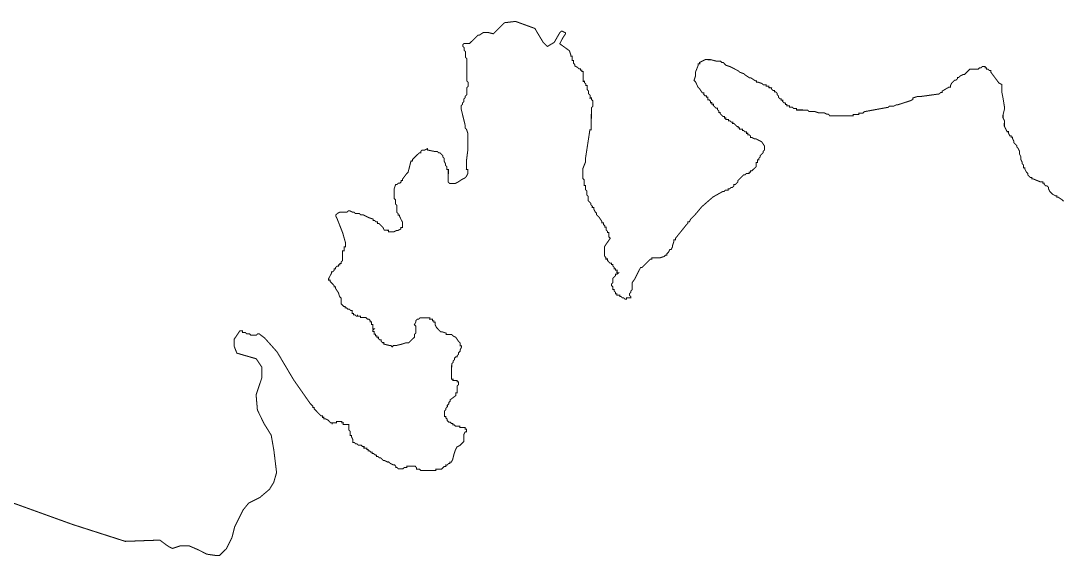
# Model space of a CAD drawing. Header units: metres. Extents: x 319816 to 366074, y 1739234 to 1838803.
# Drawn here: x 363007 to 366074, y 1739240 to 1740812 of the extents above; entities that cross this region are included whole.
import ezdxf

# ---------------------------------------------------------------- set-up
doc = ezdxf.new("R2010")
doc.units = ezdxf.units.M
doc.header["$MEASUREMENT"] = 0
doc.layers.add('HAZARDS LINE', color=1, linetype='Continuous')

msp = doc.modelspace()

# ---------------------------------------------------------------- linework, layer by layer
at = {"layer": 'HAZARDS LINE', "lineweight": 18, "const_width": 3}
msp.add_lwpolyline([(362976.5, 1739398.9), (363159.5, 1739332.9), (363314.2, 1739283.3), (363416, 1739287), (363432.3, 1739274.7), (363444.5, 1739266.5), (363452.6, 1739262.4), (363464.8, 1739266.4), (363477.1, 1739270.4), (363489.3, 1739270.4), (363501.5, 1739270.3), (363530, 1739258), (363554.4, 1739245.6), (363582.9, 1739241.5), (363591, 1739241.4), (363599.2, 1739249.5), (363611.5, 1739261.7), (363627.9, 1739294.2), (363636.2, 1739326.8), (363660.8, 1739375.6), (363677.2, 1739395.9), (363709.9, 1739412.1), (363738.5, 1739436.4), (363750.8, 1739456.7), (363759.1, 1739485.2), (363751.2, 1739550.4), (363743.3, 1739595.3), (363723, 1739628), (363702.8, 1739668.8), (363698.9, 1739713.6), (363715.4, 1739762.5), (363715.6, 1739795.1), (363699.4, 1739819.6), (363642.4, 1739836.1), (363634.4, 1739856.5), (363634.4, 1739876.9), (363650.8, 1739901.3), (363659, 1739901.3), (363659, 1739897.2), (363663, 1739897.2), (363667.1, 1739897.1), (363671.2, 1739893.1), (363675.3, 1739893), (363679.3, 1739893), (363683.4, 1739888.9), (363687.5, 1739888.9), (363691.5, 1739888.9), (363695.6, 1739888.9), (363699.7, 1739888.9), (363703.8, 1739892.9), (363707.8, 1739892.9), (363724.1, 1739880.6), (363760.6, 1739839.7), (363809.1, 1739758), (363857.7, 1739688.5), (363865.8, 1739680.3), (363865.8, 1739676.3), (363869.9, 1739676.2), (363869.9, 1739672.2), (363878, 1739664), (363886.1, 1739655.8), (363890.2, 1739651.7), (363894.2, 1739651.7), (363894.2, 1739647.6), (363898.3, 1739647.6), (363898.3, 1739643.5), (363902.4, 1739643.5), (363910.5, 1739639.4), (363918.6, 1739631.2), (363922.7, 1739631.2), (363922.7, 1739627.1), (363922.7, 1739631.2), (363926.7, 1739631.2), (363930.8, 1739631.2), (363934.9, 1739631.2), (363934.9, 1739635.2), (363939, 1739635.2), (363943.1, 1739635.2), (363947.1, 1739635.2), (363951.2, 1739635.2), (363951.2, 1739631.1), (363955.3, 1739631.1), (363955.2, 1739627), (363959.3, 1739627), (363963.4, 1739627), (363967.5, 1739626.9), (363971.5, 1739626.9), (363971.5, 1739618.8), (363971.5, 1739610.6), (363975.5, 1739606.5), (363975.5, 1739594.3), (363979.6, 1739594.3), (363979.5, 1739590.2), (363983.6, 1739582), (363983.6, 1739578), (363983.5, 1739573.9), (363987.6, 1739573.9), (363991.7, 1739569.8), (363995.7, 1739569.8), (363999.8, 1739565.7), (364003.9, 1739565.7), (364008, 1739565.6), (364012, 1739561.6), (364016.1, 1739561.5), (364016.1, 1739557.5), (364020.1, 1739557.4), (364024.2, 1739557.4), (364024.2, 1739553.4), (364028.3, 1739553.3), (364028.3, 1739549.3), (364032.3, 1739549.2), (364036.4, 1739545.2), (364040.5, 1739545.1), (364040.4, 1739541.1), (364044.5, 1739541), (364048.6, 1739537), (364052.6, 1739536.9), (364052.6, 1739532.9), (364056.7, 1739532.8), (364060.8, 1739528.8), (364064.8, 1739528.7), (364068.9, 1739524.6), (364072.9, 1739520.5), (364077, 1739520.5), (364085.2, 1739516.4), (364089.2, 1739516.4), (364093.3, 1739512.3), (364101.4, 1739508.2), (364105.5, 1739508.2), (364109.5, 1739504.1), (364109.5, 1739500), (364113.6, 1739500), (364117.7, 1739495.9), (364121.7, 1739495.9), (364125.8, 1739495.9), (364129.9, 1739495.9), (364134, 1739499.9), (364138, 1739499.9), (364142.1, 1739499.9), (364142.1, 1739504), (364146.2, 1739503.9), (364150.3, 1739503.9), (364154.4, 1739503.9), (364158.4, 1739503.9), (364162.5, 1739503.9), (364166.6, 1739503.9), (364170.6, 1739499.8), (364170.6, 1739495.7), (364174.7, 1739495.7), (364178.8, 1739495.7), (364182.8, 1739491.6), (364186.9, 1739491.5), (364191, 1739491.5), (364195.1, 1739491.5), (364199.1, 1739491.5), (364203.2, 1739491.5), (364207.3, 1739491.5), (364211.3, 1739491.4), (364215.4, 1739491.4), (364219.5, 1739491.4), (364227.6, 1739491.4), (364227.7, 1739495.4), (364239.9, 1739495.4), (364244, 1739495.4), (364248, 1739499.4), (364252.1, 1739503.5), (364256.2, 1739503.5), (364256.2, 1739507.6), (364260.3, 1739507.5), (364264.4, 1739511.6), (364268.5, 1739511.6), (364268.5, 1739515.6), (364272.6, 1739515.6), (364276.7, 1739523.8), (364280.8, 1739540), (364284.9, 1739552.3), (364289, 1739560.4), (364297.2, 1739564.4), (364301.3, 1739568.5), (364305.4, 1739572.5), (364309.5, 1739576.6), (364309.5, 1739580.7), (364309.5, 1739584.7), (364309.6, 1739592.9), (364309.6, 1739597), (364313.7, 1739605.1), (364317.8, 1739605.1), (364317.8, 1739609.2), (364317.8, 1739613.2), (364313.7, 1739613.3), (364313.7, 1739617.3), (364309.7, 1739617.3), (364305.6, 1739617.4), (364301.5, 1739617.4), (364297.4, 1739617.4), (364297.5, 1739621.5), (364293.4, 1739621.5), (364289.3, 1739621.5), (364285.2, 1739621.5), (364281.2, 1739625.6), (364277.1, 1739625.6), (364277.1, 1739629.7), (364273, 1739629.7), (364269, 1739633.8), (364264.9, 1739633.8), (364260.9, 1739637.9), (364260.9, 1739642), (364256.8, 1739646.1), (364256.8, 1739650.2), (364252.8, 1739650.2), (364252.8, 1739654.3), (364252.8, 1739658.3), (364252.8, 1739662.4), (364252.8, 1739666.5), (364256.9, 1739670.5), (364256.9, 1739674.6), (364261, 1739678.7), (364261, 1739682.7), (364265.1, 1739686.8), (364265.2, 1739690.9), (364269.2, 1739694.9), (364269.3, 1739699), (364285.6, 1739711.2), (364285.6, 1739715.2), (364285.6, 1739719.3), (364289.7, 1739719.3), (364289.8, 1739727.5), (364289.8, 1739731.5), (364289.8, 1739735.6), (364289.8, 1739739.7), (364293.9, 1739743.7), (364293.9, 1739747.8), (364293.9, 1739751.9), (364289.9, 1739751.9), (364289.9, 1739756), (364285.8, 1739756), (364281.7, 1739756), (364277.6, 1739756), (364277.7, 1739760.1), (364273.6, 1739760.1), (364273.6, 1739764.2), (364273.6, 1739772.3), (364273.7, 1739776.4), (364273.7, 1739780.5), (364273.7, 1739784.6), (364273.7, 1739792.7), (364273.8, 1739800.9), (364273.8, 1739804.9), (364277.9, 1739809), (364277.9, 1739813.1), (364282, 1739817.1), (364282, 1739821.2), (364286.1, 1739825.3), (364290.2, 1739825.2), (364290.2, 1739829.3), (364294.3, 1739833.4), (364294.3, 1739837.5), (364298.4, 1739841.5), (364298.4, 1739845.6), (364302.5, 1739853.7), (364302.5, 1739857.8), (364298.4, 1739857.8), (364298.5, 1739861.9), (364298.5, 1739866), (364294.4, 1739870), (364286.3, 1739882.3), (364278.2, 1739886.4), (364274.1, 1739890.5), (364270.1, 1739890.5), (364266, 1739890.5), (364261.9, 1739890.6), (364257.8, 1739890.6), (364257.9, 1739894.7), (364245.7, 1739898.8), (364241.6, 1739898.8), (364233.5, 1739907), (364229.4, 1739911.1), (364225.4, 1739919.2), (364225.4, 1739923.3), (364225.4, 1739927.4), (364221.3, 1739927.4), (364221.4, 1739931.5), (364217.3, 1739931.5), (364217.3, 1739935.6), (364213.2, 1739935.6), (364209.1, 1739935.6), (364209.2, 1739939.7), (364205.1, 1739939.7), (364201, 1739939.7), (364196.9, 1739939.7), (364192.9, 1739939.7), (364188.8, 1739939.8), (364184.7, 1739939.8), (364180.6, 1739939.8), (364176.6, 1739935.7), (364172.5, 1739935.8), (364168.4, 1739931.7), (364168.4, 1739927.6), (364164.3, 1739919.5), (364168.3, 1739915.4), (364168.3, 1739911.3), (364168.3, 1739903.2), (364168.3, 1739899.1), (364168.2, 1739895), (364164.1, 1739891), (364164.1, 1739882.8), (364147.7, 1739866.6), (364143.7, 1739866.6), (364139.6, 1739866.6), (364127.4, 1739862.6), (364111, 1739858.6), (364107, 1739858.6), (364102.9, 1739858.6), (364098.8, 1739854.6), (364094.7, 1739858.7), (364090.7, 1739858.7), (364074.4, 1739862.8), (364074.4, 1739866.9), (364070.3, 1739866.9), (364066.3, 1739871), (364066.3, 1739875.1), (364062.2, 1739875.1), (364058.2, 1739879.2), (364058.2, 1739883.3), (364054.1, 1739883.3), (364054.1, 1739887.4), (364050.1, 1739887.4), (364050.1, 1739891.5), (364046, 1739891.5), (364046, 1739895.5), (364046, 1739899.6), (364042, 1739899.6), (364042, 1739903.7), (364046.1, 1739907.8), (364042, 1739907.8), (364042, 1739911.9), (364042, 1739915.9), (364042, 1739920), (364038, 1739920), (364038, 1739924.1), (364038, 1739928.2), (364033.9, 1739928.2), (364033.9, 1739932.3), (364029.9, 1739936.4), (364025.8, 1739936.4), (364021.8, 1739940.5), (364017.7, 1739940.5), (364013.6, 1739940.5), (364009.5, 1739940.5), (364005.5, 1739940.5), (364005.5, 1739944.6), (364001.4, 1739944.6), (363997.3, 1739944.6), (363997.3, 1739948.7), (363997.3, 1739944.6), (363993.3, 1739944.7), (363989.2, 1739948.8), (363985.1, 1739948.8), (363985.1, 1739952.8), (363981.1, 1739952.9), (363981.1, 1739956.9), (363981.1, 1739961), (363977, 1739961), (363973, 1739965.1), (363968.9, 1739965.1), (363964.8, 1739969.2), (363960.8, 1739969.3), (363960.8, 1739973.3), (363956.7, 1739973.3), (363952.7, 1739977.4), (363948.6, 1739981.5), (363948.7, 1739997.8), (363944.6, 1740001.9), (363940.6, 1740014.2), (363932.5, 1740026.4), (363932.5, 1740030.5), (363928.4, 1740030.5), (363928.4, 1740034.6), (363924.4, 1740038.7), (363920.3, 1740042.8), (363916.3, 1740046.9), (363916.3, 1740050.9), (363912.2, 1740051), (363912.2, 1740055), (363920.5, 1740071.3), (363920.5, 1740075.4), (363924.5, 1740075.3), (363928.6, 1740079.4), (363928.7, 1740083.5), (363932.7, 1740083.5), (363932.7, 1740087.5), (363936.8, 1740091.6), (363940.9, 1740091.6), (363940.9, 1740095.7), (363945, 1740095.6), (363945, 1740099.7), (363949.1, 1740099.7), (363949.1, 1740103.8), (363953.2, 1740107.8), (363953.3, 1740136.4), (363957.4, 1740136.3), (363957.4, 1740148.6), (363961.5, 1740148.5), (363961.6, 1740160.8), (363953.5, 1740189.3), (363937.4, 1740230.1), (363933.4, 1740238.3), (363933.4, 1740242.4), (363937.5, 1740246.4), (363945.7, 1740250.5), (363966, 1740250.4), (363970.1, 1740254.4), (363974.2, 1740254.4), (363982.3, 1740250.3), (363986.4, 1740250.3), (363990.5, 1740246.2), (364002.7, 1740246.2), (364006.7, 1740242.1), (364014.9, 1740242), (364023, 1740237.9), (364031.1, 1740233.8), (364043.3, 1740229.7), (364043.3, 1740225.6), (364047.4, 1740225.6), (364051.5, 1740221.5), (364055.5, 1740221.5), (364055.5, 1740217.4), (364059.6, 1740217.4), (364063.6, 1740213.3), (364067.7, 1740209.2), (364071.8, 1740205.1), (364075.8, 1740197), (364088, 1740196.9), (364088, 1740192.8), (364104.3, 1740192.8), (364112.5, 1740196.8), (364116.5, 1740196.8), (364124.7, 1740200.8), (364124.7, 1740204.9), (364128.8, 1740204.9), (364128.9, 1740221.2), (364124.8, 1740229.3), (364120.8, 1740237.5), (364120.8, 1740241.6), (364116.7, 1740241.6), (364116.7, 1740245.7), (364112.7, 1740249.8), (364112.8, 1740270.1), (364108.7, 1740274.2), (364108.8, 1740286.5), (364104.7, 1740290.6), (364104.8, 1740319.1), (364109, 1740331.3), (364113, 1740331.3), (364117.1, 1740335.3), (364121.2, 1740335.3), (364125.3, 1740339.4), (364125.3, 1740343.4), (364129.4, 1740343.4), (364129.4, 1740347.5), (364141.7, 1740363.7), (364145.8, 1740367.8), (364154.1, 1740400.4), (364158.1, 1740400.3), (364158.2, 1740404.4), (364162.2, 1740408.5), (364166.3, 1740412.5), (364170.4, 1740416.6), (364178.6, 1740424.7), (364182.7, 1740424.7), (364182.7, 1740428.8), (364186.8, 1740432.8), (364194.9, 1740432.8), (364203.1, 1740436.8), (364203.1, 1740432.8), (364223.4, 1740428.6), (364231.6, 1740428.6), (364235.7, 1740424.5), (364239.7, 1740424.5), (364243.8, 1740420.4), (364247.8, 1740416.3), (364247.8, 1740412.2), (364251.9, 1740408.1), (364251.8, 1740400), (364255.9, 1740391.8), (364255.9, 1740387.7), (364259.9, 1740383.6), (364259.9, 1740375.5), (364264, 1740375.5), (364263.8, 1740338.8), (364267.9, 1740334.7), (364284.2, 1740334.6), (364292.3, 1740338.7), (364304.6, 1740346.8), (364312.8, 1740350.8), (364316.8, 1740354.9), (364321, 1740363), (364321, 1740375.2), (364316.9, 1740375.2), (364317, 1740399.7), (364321.2, 1740432.3), (364321.4, 1740481.2), (364317.4, 1740493.4), (364313.4, 1740497.5), (364313.4, 1740505.6), (364301.4, 1740554.6), (364301.4, 1740562.7), (364305.5, 1740566.8), (364305.5, 1740570.9), (364309.6, 1740574.9), (364309.7, 1740583.1), (364313.7, 1740587.1), (364313.8, 1740591.2), (364317.9, 1740595.3), (364317.9, 1740615.6), (364322, 1740619.7), (364322.1, 1740631.9), (364318, 1740636), (364318.3, 1740701.2), (364314.2, 1740705.3), (364314.3, 1740721.6), (364310.3, 1740725.7), (364310.3, 1740733.8), (364306.2, 1740737.9), (364306.3, 1740742), (364310.3, 1740746.1), (364326.6, 1740746), (364330.7, 1740750.1), (364351.2, 1740770.3), (364355.3, 1740770.3), (364367.5, 1740778.4), (364379.7, 1740778.4), (364396, 1740774.2), (364400.1, 1740778.3), (364408.3, 1740786.4), (364428.7, 1740806.7), (364461.4, 1740810.6), (364518.3, 1740790), (364542.6, 1740749.2), (364554.8, 1740736.9), (364575.2, 1740749), (364591.6, 1740777.5), (364595.7, 1740781.5), (364599.8, 1740781.5), (364607.9, 1740777.4), (364607.9, 1740773.3), (364599.7, 1740761.1), (364591.5, 1740744.9), (364619.9, 1740724.4), (364623.9, 1740712.1), (364623.9, 1740708.1), (364628, 1740708.1), (364627.9, 1740695.8), (364632, 1740695.8), (364632, 1740687.7), (364636, 1740683.6), (364636, 1740679.5), (364644.1, 1740675.4), (364648.2, 1740671.3), (364652.3, 1740671.3), (364652.2, 1740667.2), (364656.3, 1740667.2), (364656.3, 1740663.1), (364660.4, 1740663.1), (364660.3, 1740634.6), (364664.3, 1740634.6), (364664.3, 1740630.5), (364668.4, 1740626.4), (364668.3, 1740622.3), (364672.4, 1740622.3), (364672.4, 1740610.1), (364676.4, 1740606), (364676.4, 1740597.8), (364680.5, 1740593.7), (364680.4, 1740585.6), (364684.5, 1740585.6), (364684.5, 1740581.5), (364688.5, 1740577.4), (364688.5, 1740561.1), (364684.4, 1740557), (364684.1, 1740491.9), (364680, 1740491.9), (364667.5, 1740410.4), (364667.4, 1740398.2), (364659.2, 1740377.9), (364659, 1740349.3), (364663.1, 1740345.2), (364663, 1740328.9), (364667.1, 1740328.9), (364667.1, 1740316.7), (364671.1, 1740312.6), (364671.1, 1740300.4), (364675.1, 1740296.3), (364675.1, 1740284.1), (364679.1, 1740280), (364683.2, 1740275.9), (364683.2, 1740271.8), (364687.2, 1740267.7), (364687.2, 1740263.7), (364691.3, 1740263.6), (364691.3, 1740259.6), (364695.3, 1740251.4), (364699.4, 1740247.3), (364699.3, 1740243.2), (364703.4, 1740239.1), (364707.5, 1740235), (364715.6, 1740222.8), (364715.5, 1740218.7), (364719.6, 1740218.7), (364719.6, 1740214.6), (364723.7, 1740210.5), (364723.6, 1740206.4), (364727.7, 1740206.4), (364727.7, 1740198.3), (364731.7, 1740194.2), (364731.7, 1740190.1), (364735.8, 1740190.1), (364735.7, 1740177.9), (364739.8, 1740173.8), (364723.4, 1740149.4), (364723.3, 1740120.9), (364727.3, 1740116.8), (364727.3, 1740112.7), (364731.4, 1740112.7), (364731.4, 1740108.6), (364735.4, 1740104.5), (364739.5, 1740100.4), (364743.6, 1740100.4), (364743.5, 1740096.3), (364747.6, 1740096.3), (364747.6, 1740092.3), (364751.7, 1740088.2), (364751.6, 1740084.1), (364755.7, 1740084.1), (364755.7, 1740080), (364759.8, 1740080), (364759.7, 1740071.8), (364763.8, 1740071.8), (364759.7, 1740067.8), (364755.6, 1740067.8), (364755.6, 1740063.7), (364751.5, 1740059.6), (364747.4, 1740055.6), (364747.4, 1740043.4), (364743.3, 1740039.3), (364743.3, 1740035.2), (364747.3, 1740031.1), (364747.3, 1740023), (364751.4, 1740023), (364751.4, 1740018.9), (364755.4, 1740014.8), (364755.4, 1740010.7), (364759.5, 1740010.7), (364759.5, 1740006.6), (364767.6, 1740006.6), (364767.6, 1740002.5), (364771.7, 1740002.5), (364775.7, 1739998.4), (364779.8, 1739998.4), (364783.9, 1739994.3), (364787.9, 1739994.3), (364787.9, 1739998.4), (364800.2, 1739998.3), (364800.2, 1740002.4), (364796.1, 1740006.5), (364796.1, 1740010.6), (364800.2, 1740014.6), (364800.3, 1740018.7), (364804.3, 1740022.7), (364804.4, 1740043.1), (364812.6, 1740055.3), (364829.1, 1740087.8), (364833.1, 1740087.8), (364837.2, 1740091.9), (364841.3, 1740095.9), (364845.4, 1740100), (364853.6, 1740108.1), (364857.7, 1740112.2), (364861.8, 1740112.1), (364861.8, 1740116.2), (364886.2, 1740116.1), (364898.5, 1740120.1), (364902.5, 1740124.2), (364906.6, 1740124.2), (364906.6, 1740128.3), (364910.7, 1740132.3), (364914.8, 1740140.4), (364918.9, 1740140.4), (364923, 1740148.6), (364923, 1740152.6), (364927.2, 1740164.8), (364927.2, 1740168.9), (364931.3, 1740168.9), (364931.3, 1740173), (364964, 1740213.6), (364968.1, 1740217.6), (364968.1, 1740221.7), (364972.2, 1740221.7), (364976.3, 1740229.8), (364988.6, 1740242), (365009.1, 1740266.4), (365041.8, 1740294.8), (365070.4, 1740310.9), (365074.5, 1740310.9), (365078.5, 1740315), (365086.7, 1740314.9), (365086.7, 1740319), (365090.8, 1740319), (365094.9, 1740323.1), (365098.9, 1740323), (365103, 1740327.1), (365103.1, 1740331.2), (365107.1, 1740331.2), (365111.2, 1740335.2), (365115.3, 1740339.3), (365115.3, 1740343.3), (365119.4, 1740347.4), (365123.5, 1740351.5), (365131.7, 1740359.6), (365135.8, 1740359.6), (365139.9, 1740363.6), (365148, 1740363.6), (365148, 1740367.7), (365152.1, 1740367.6), (365152.1, 1740371.7), (365156.2, 1740371.7), (365160.3, 1740375.8), (365164.4, 1740379.8), (365168.5, 1740383.9), (365168.5, 1740396.1), (365172.6, 1740396.1), (365172.6, 1740404.2), (365176.7, 1740404.2), (365176.7, 1740408.3), (365180.8, 1740412.3), (365180.8, 1740416.4), (365184.9, 1740420.5), (365189, 1740424.5), (365189, 1740428.6), (365193.1, 1740432.7), (365193.2, 1740444.9), (365185.1, 1740457.1), (365168.8, 1740465.4), (365164.7, 1740465.4), (365156.6, 1740469.5), (365152.5, 1740469.5), (365152.5, 1740473.6), (365148.5, 1740477.7), (365144.4, 1740477.7), (365144.4, 1740481.8), (365140.4, 1740481.8), (365140.4, 1740485.9), (365136.3, 1740485.9), (365132.2, 1740490), (365128.2, 1740490), (365128.2, 1740494.1), (365120, 1740494.1), (365120.1, 1740498.2), (365116, 1740498.2), (365116, 1740502.3), (365111.9, 1740502.3), (365103.8, 1740510.5), (365099.7, 1740510.5), (365099.8, 1740514.5), (365095.7, 1740514.6), (365091.6, 1740518.7), (365087.6, 1740518.7), (365087.6, 1740522.8), (365079.4, 1740522.8), (365079.4, 1740526.9), (365075.4, 1740526.9), (365075.4, 1740531), (365071.3, 1740531), (365063.2, 1740539.2), (365063.2, 1740543.2), (365059.1, 1740543.2), (365059.2, 1740547.3), (365055.1, 1740551.4), (365055.1, 1740555.5), (365051, 1740555.5), (365042.9, 1740563.7), (365042.9, 1740567.8), (365038.9, 1740567.8), (365038.9, 1740571.9), (365034.8, 1740571.9), (365034.8, 1740575.9), (365030.8, 1740580), (365026.7, 1740580.1), (365026.7, 1740588.2), (365022.7, 1740588.2), (365022.7, 1740592.3), (365018.6, 1740592.3), (365014.5, 1740596.4), (365014.6, 1740600.5), (365010.5, 1740600.5), (365002.4, 1740612.8), (364998.3, 1740616.8), (364994.3, 1740625), (364990.3, 1740633.2), (364986.2, 1740637.3), (364990.3, 1740649.5), (364990.4, 1740661.7), (364998.6, 1740682), (364998.6, 1740686.1), (365002.7, 1740686.1), (365002.7, 1740690.2), (365019, 1740698.3), (365035.3, 1740698.2), (365051.6, 1740694), (365063.8, 1740694), (365067.9, 1740689.9), (365072, 1740689.9), (365076, 1740685.8), (365080.1, 1740681.7), (365092.3, 1740677.6), (365116.7, 1740665.2), (365120.7, 1740661.2), (365132.9, 1740657), (365137, 1740652.9), (365149.2, 1740644.7), (365153.3, 1740644.7), (365165.5, 1740636.5), (365169.5, 1740636.5), (365169.5, 1740632.4), (365173.6, 1740632.4), (365185.8, 1740628.3), (365189.8, 1740624.2), (365198, 1740624.2), (365198, 1740620.1), (365206.1, 1740620), (365206.1, 1740616), (365214.3, 1740615.9), (365214.2, 1740611.9), (365218.3, 1740607.8), (365222.4, 1740607.8), (365222.4, 1740603.7), (365226.4, 1740603.7), (365230.5, 1740599.6), (365230.5, 1740595.5), (365234.5, 1740591.4), (365234.5, 1740587.3), (365238.6, 1740583.2), (365242.6, 1740583.2), (365242.6, 1740579.1), (365246.7, 1740579.1), (365246.7, 1740575.1), (365250.7, 1740571), (365254.8, 1740570.9), (365254.8, 1740566.9), (365258.9, 1740566.9), (365258.9, 1740562.8), (365267, 1740562.7), (365267, 1740558.7), (365275.1, 1740558.6), (365279.2, 1740554.5), (365287.3, 1740554.5), (365287.3, 1740550.4), (365319.9, 1740550.3), (365324, 1740546.2), (365340.3, 1740546.1), (365352.5, 1740542), (365368.8, 1740541.9), (365376.9, 1740537.8), (365381, 1740537.8), (365385, 1740533.7), (365454.3, 1740533.4), (365454.3, 1740537.5), (365470.6, 1740537.4), (365470.6, 1740541.5), (365482.8, 1740541.5), (365486.9, 1740545.5), (365552.2, 1740557.5), (365556.2, 1740557.4), (365560.3, 1740561.5), (365572.6, 1740561.5), (365580.7, 1740565.5), (365584.8, 1740565.5), (365597, 1740569.5), (365621.5, 1740577.5), (365629.7, 1740581.6), (365629.7, 1740585.7), (365641.9, 1740589.7), (365650.1, 1740589.7), (365707.2, 1740597.6), (365711.2, 1740601.6), (365715.3, 1740601.6), (365715.3, 1740605.7), (365735.8, 1740617.8), (365739.8, 1740617.8), (365739.9, 1740621.9), (365744, 1740630), (365748.1, 1740634.1), (365752.1, 1740638.1), (365756.2, 1740638.1), (365760.3, 1740642.2), (365760.3, 1740646.2), (365764.4, 1740646.2), (365768.5, 1740650.3), (365776.7, 1740654.3), (365780.7, 1740654.3), (365784.8, 1740658.4), (365793, 1740666.5), (365797.1, 1740670.5), (365821.5, 1740670.4), (365825.6, 1740674.5), (365829.7, 1740674.5), (365833.8, 1740678.5), (365841.9, 1740678.5), (365841.9, 1740674.4), (365846, 1740674.4), (365846, 1740670.3), (365850.1, 1740670.3), (365854.1, 1740666.2), (365858.2, 1740666.2), (365858.2, 1740662.1), (365882.5, 1740629.4), (365890.6, 1740625.3), (365890.5, 1740604.9), (365894.5, 1740584.5), (365898.5, 1740560.1), (365898.4, 1740551.9), (365894.3, 1740535.6), (365894.3, 1740527.5), (365898.3, 1740519.3), (365898.2, 1740503), (365902.3, 1740494.9), (365906.3, 1740486.7), (365910.4, 1740486.7), (365910.4, 1740482.6), (365914.4, 1740474.4), (365918.5, 1740474.4), (365918.5, 1740470.3), (365922.6, 1740470.3), (365922.5, 1740466.3), (365926.6, 1740458.1), (365926.6, 1740454), (365930.6, 1740449.9), (365934.7, 1740445.8), (365934.7, 1740441.8), (365938.7, 1740437.7), (365942.7, 1740429.5), (365942.7, 1740421.3), (365946.8, 1740413.2), (365946.7, 1740405), (365950.8, 1740396.9), (365950.7, 1740392.8), (365954.8, 1740388.7), (365954.8, 1740380.6), (365958.8, 1740380.5), (365958.8, 1740376.5), (365962.9, 1740368.3), (365966.9, 1740364.2), (365966.9, 1740360.1), (365971, 1740356), (365975, 1740351.9), (365979.1, 1740351.9), (365979.1, 1740347.8), (365983.1, 1740347.8), (366003.5, 1740339.6), (366011.6, 1740339.6), (366011.6, 1740335.5), (366015.7, 1740335.5), (366015.7, 1740331.4), (366019.7, 1740327.3), (366023.8, 1740327.3), (366027.9, 1740323.2), (366027.8, 1740319.1), (366031.9, 1740311), (366035.9, 1740306.9), (366040, 1740302.8), (366048.1, 1740298.7), (366052.2, 1740298.6), (366052.2, 1740294.6), (366056.3, 1740294.6), (366068.4, 1740286.4), (366072.5, 1740282.3)], dxfattribs=at)

doc.saveas('drawing.dxf')
